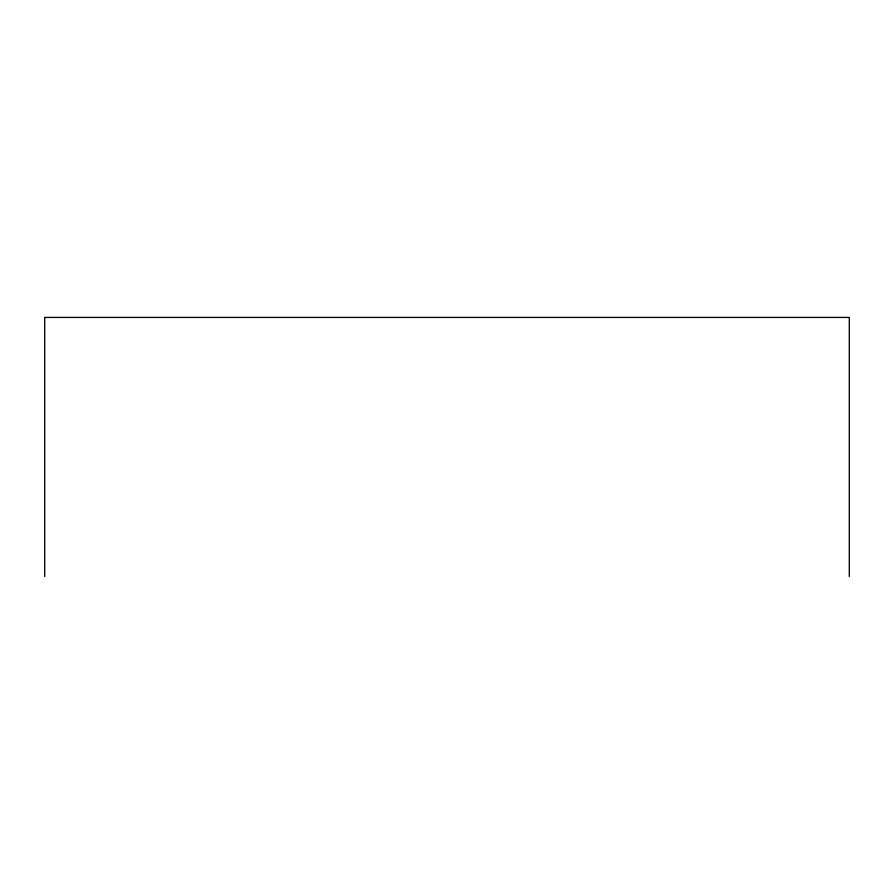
<?xml version="1.0" encoding="UTF-8"?>
<svg xmlns="http://www.w3.org/2000/svg" width="894" height="894" viewBox="0 0 894 894"><rect width="100%" height="100%" fill="white"/><g stroke="black" fill="none" stroke-linecap="round" stroke-linejoin="round"><path stroke-width="1.34" d="M849.3 576.574L849.3 317.426L44.7 317.426L44.7 576.574"/></g></svg>
